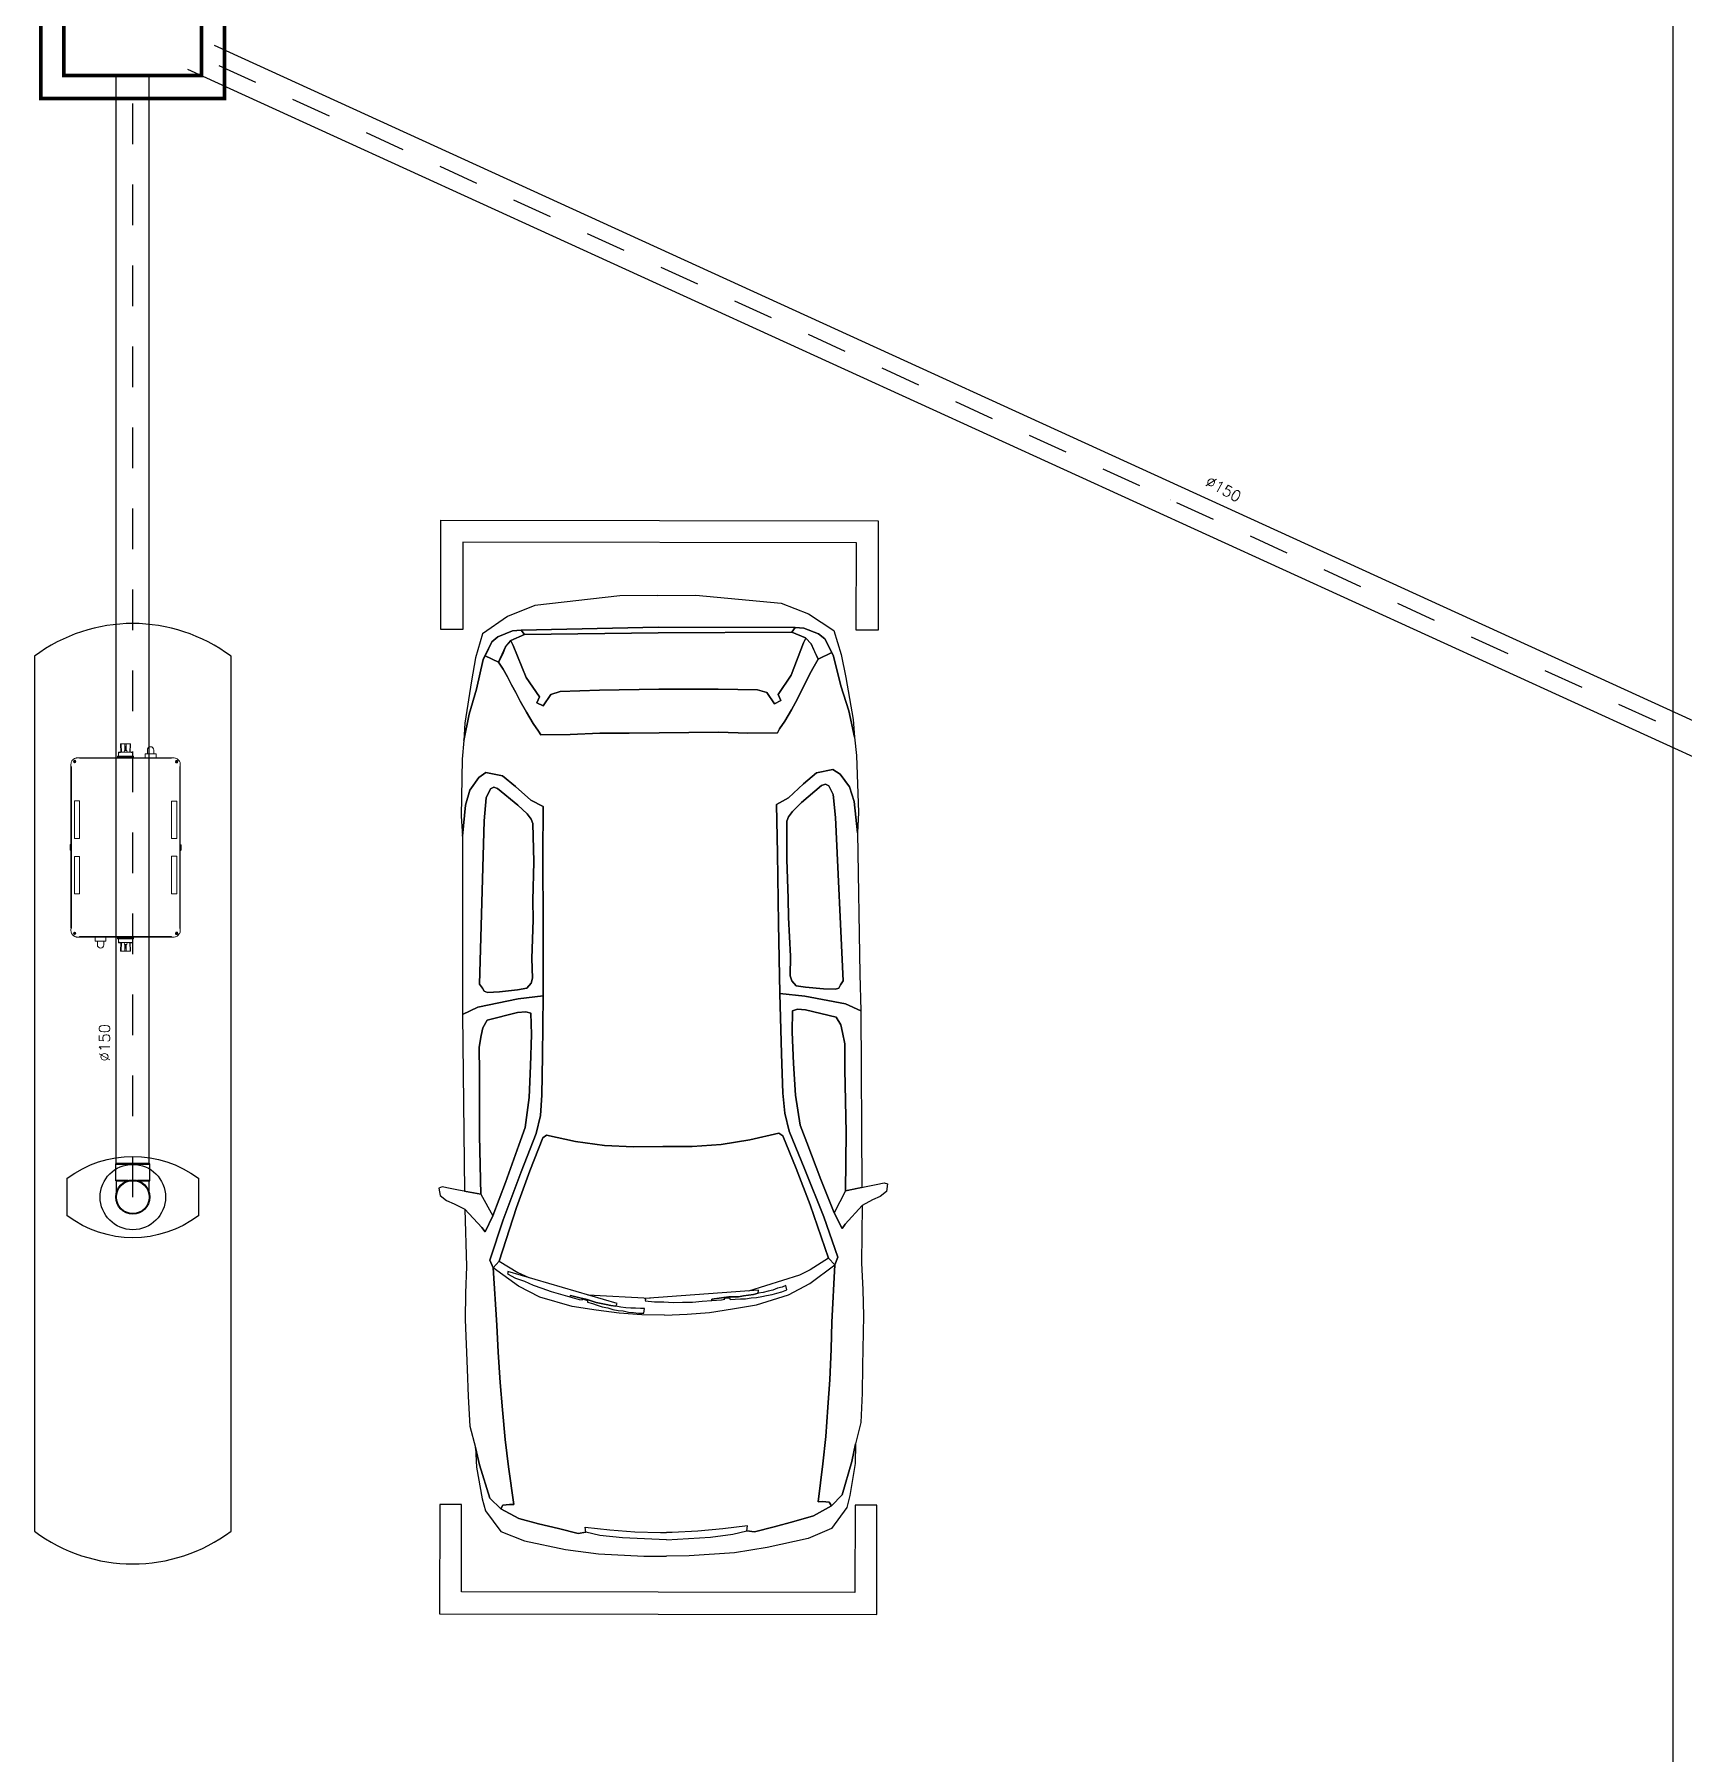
# Model space of a CAD drawing. Header units: millimetres. Extents: x 1111 to 1959, y -391 to -319.
# Drawn here: x 1540.88 to 1551.06, y -375.96 to -365.34 of the extents above; entities that cross this region are included whole.
import ezdxf
from ezdxf.enums import TextEntityAlignment as Align

# ---------------------------------------------------------------- set-up
doc = ezdxf.new("R2010")
doc.units = ezdxf.units.MM
doc.linetypes.add('LS', pattern=[0.5, 0.25, -0.25])
for name, color, linetype in [('08', 8, 'Continuous'), ('AF', 5, 'Continuous'), ('ARQ-PENA-FINA-CINZA', 8, 'Continuous'), ('CONEXAO_ESGOTO', 6, 'Continuous'), ('LINHA_SIMETRIA', 8, 'LS'), ('Texto-Tubos', 7, 'Continuous'), ('TigreCad', 2, 'Continuous'), ('Tinterno', 9, 'Continuous')]:
    doc.layers.add(name, color=color, linetype=linetype)
doc.layers.add('TQ-Tubos detalhe', color=1, linetype='Continuous', lineweight=30)
doc.styles.add('TCTUBOS-TXT', font='txt.shx')

# ---------------------------------------------------------------- blocks, each defined once
blk = doc.blocks.new('BOMBA SUPERIOR')
at = {"layer": 'ARQ-PENA-FINA-CINZA', "lineweight": 5}
for p, q in [((807.3484, 416.1054), (807.3473, 416.1028)), ((807.3494, 416.1076), (807.3484, 416.1054)), ((807.35, 416.1087), (807.3494, 416.1076)), ((807.3505, 416.1097), (807.35, 416.1087)), ((807.3526, 416.1119), (807.3505, 416.1097)), ((807.3543, 416.114), (807.3526, 416.1119)), ((807.3548, 416.1151), (807.3543, 416.114)), ((807.3559, 416.1162), (807.3548, 416.1151)), ((807.358, 416.1178), (807.3559, 416.1162)), ((807.3601, 416.1194), (807.358, 416.1178)), ((807.3607, 416.1092), (807.3596, 416.1065)), ((807.3596, 416.1065), (807.3607, 416.1044)), ((807.3607, 416.1199), (807.3601, 416.1194)), ((807.3623, 416.1204), (807.3607, 416.1199)), ((807.3634, 416.1103), (807.3607, 416.1092)), ((807.3612, 416.106), (807.3612, 416.1071)), ((807.3612, 416.1071), (807.3628, 416.1071)), ((807.3612, 416.106), (807.3612, 416.1071)), ((807.3628, 416.106), (807.3612, 416.106)), ((807.3644, 416.1215), (807.3623, 416.1204)), ((807.3639, 416.1087), (807.3628, 416.1087)), ((807.3628, 416.1087), (807.3634, 416.1087)), ((807.3628, 416.1071), (807.3628, 416.1087)), ((807.3628, 416.1087), (807.3639, 416.1087)), ((807.3628, 416.1049), (807.3628, 416.106)), ((807.3634, 416.1049), (807.3628, 416.1049)), ((807.3628, 416.1049), (807.3639, 416.1049)), ((807.3639, 416.1049), (807.3628, 416.1049)), ((807.3655, 416.1092), (807.3634, 416.1103)), ((807.3644, 416.1087), (807.3639, 416.1087)), ((807.3639, 416.1087), (807.3639, 416.1071)), ((807.3639, 416.1071), (807.365, 416.1071)), ((807.365, 416.106), (807.3639, 416.106)), ((807.3639, 416.106), (807.3639, 416.1049)), ((807.3639, 416.1049), (807.3644, 416.1049)), ((807.3671, 416.1226), (807.3644, 416.1215)), ((807.365, 416.1071), (807.365, 416.106)), ((807.365, 416.1071), (807.365, 416.106)), ((807.3666, 416.1065), (807.3655, 416.1092)), ((807.3655, 416.1044), (807.3666, 416.1065)), ((807.3682, 416.1231), (807.3671, 416.1226)), ((807.3719, 416.1231), (807.3682, 416.1231)), ((807.3746, 416.1237), (807.3719, 416.1231)), ((807.3762, 416.1237), (807.3746, 416.1237)), ((807.3858, 416.1237), (807.3762, 416.1237)), ((807.3858, 416.1215), (808.1257, 416.1215)), ((807.3874, 416.1237), (808.1246, 416.1237)), ((807.7145, 416.1071), (807.5432, 416.1071)), ((807.5432, 416.1071), (807.5432, 416.084)), ((807.7145, 416.084), (807.7145, 416.1071)), ((807.7418, 416.1247), (807.745, 416.1279)), ((807.7418, 416.1237), (807.745, 416.1269)), ((807.7429, 416.1247), (807.7418, 416.1247)), ((807.7418, 416.1247), (807.7418, 416.1237)), ((807.745, 416.1279), (807.767, 416.1279)), ((807.745, 416.1269), (807.767, 416.1269)), ((807.767, 416.1279), (807.7702, 416.1247)), ((807.767, 416.1269), (807.7702, 416.1237)), ((807.7702, 416.1247), (807.7691, 416.1247)), ((807.7702, 416.1237), (807.7702, 416.1247)), ((807.9683, 416.1071), (807.797, 416.1071)), ((807.797, 416.1071), (807.797, 416.084)), ((807.9683, 416.084), (807.9683, 416.1071)), ((808.1358, 416.1237), (808.1257, 416.1237)), ((808.1369, 416.1237), (808.1358, 416.1237)), ((808.1396, 416.1231), (808.1369, 416.1237)), ((808.1433, 416.1231), (808.1396, 416.1231)), ((808.1444, 416.1226), (808.1433, 416.1231)), ((808.1471, 416.1215), (808.1444, 416.1226)), ((808.146, 416.1092), (808.1449, 416.1065)), ((808.1449, 416.1065), (808.146, 416.1044)), ((808.1487, 416.1103), (808.146, 416.1092)), ((808.1476, 416.1071), (808.1465, 416.1071)), ((808.1465, 416.1071), (808.1465, 416.106)), ((808.1465, 416.106), (808.1465, 416.1071)), ((808.1465, 416.106), (808.1476, 416.106)), ((808.1498, 416.1204), (808.1471, 416.1215)), ((808.1482, 416.1087), (808.1476, 416.1087)), ((808.1476, 416.1087), (808.1476, 416.1071)), ((808.1476, 416.1087), (808.1492, 416.1087)), ((808.1476, 416.106), (808.1476, 416.1049)), ((808.1476, 416.1049), (808.1482, 416.1049)), ((808.1492, 416.1049), (808.1476, 416.1049)), ((808.1492, 416.1087), (808.1482, 416.1087)), ((808.1482, 416.1049), (808.1492, 416.1049)), ((808.1508, 416.1092), (808.1487, 416.1103)), ((808.1498, 416.1087), (808.1492, 416.1087)), ((808.1492, 416.1087), (808.1492, 416.1071)), ((808.1492, 416.1071), (808.1503, 416.1071)), ((808.1503, 416.106), (808.1492, 416.106)), ((808.1492, 416.106), (808.1492, 416.1049)), ((808.1492, 416.1049), (808.1498, 416.1049)), ((808.1508, 416.1199), (808.1498, 416.1204)), ((808.1503, 416.106), (808.1503, 416.1071)), ((808.1503, 416.1071), (808.1503, 416.106)), ((808.1519, 416.1194), (808.1508, 416.1199)), ((808.1519, 416.1065), (808.1508, 416.1092)), ((808.1508, 416.1044), (808.1519, 416.1065)), ((808.154, 416.1178), (808.1519, 416.1194)), ((808.1562, 416.1162), (808.154, 416.1178)), ((808.1567, 416.1151), (808.1562, 416.1162)), ((808.1578, 416.114), (808.1567, 416.1151)), ((808.1594, 416.1119), (808.1578, 416.114)), ((808.161, 416.1097), (808.1594, 416.1119)), ((808.1615, 416.1087), (808.161, 416.1097)), ((808.1621, 416.1076), (808.1615, 416.1087)), ((808.1631, 416.1054), (808.1621, 416.1076)), ((808.1642, 416.1028), (808.1631, 416.1054)), ((807.3468, 416.1006), (807.3462, 416.098)), ((807.3462, 416.098), (807.3462, 416.0937)), ((807.3462, 416.0937), (807.3462, 415.6536)), ((807.3462, 416.083), (807.3462, 416.084)), ((807.3462, 416.084), (807.3484, 416.084)), ((807.3468, 416.083), (807.3462, 416.083)), ((807.3473, 416.1028), (807.3468, 416.1017)), ((807.3468, 416.1017), (807.3468, 416.1006)), ((807.3484, 416.084), (807.3484, 415.6638)), ((807.3607, 416.1044), (807.3634, 416.1033)), ((807.3634, 416.1033), (807.3655, 416.1044)), ((807.5432, 416.084), (807.7145, 416.084)), ((807.797, 416.084), (807.9683, 416.084)), ((808.146, 416.1044), (808.1487, 416.1033)), ((808.1487, 416.1033), (808.1508, 416.1044)), ((808.1637, 415.6638), (808.1637, 416.084)), ((808.1637, 416.084), (808.1658, 416.084)), ((808.1647, 416.1017), (808.1642, 416.1028)), ((808.1647, 416.1006), (808.1647, 416.1017)), ((808.1653, 416.098), (808.1647, 416.1006)), ((808.1653, 416.0953), (808.1653, 416.098)), ((808.1658, 416.0937), (808.1653, 416.0953)), ((808.1653, 416.084), (808.1653, 416.083)), ((808.1653, 416.083), (808.1658, 416.083)), ((808.1658, 415.6536), (808.1658, 416.0937)), ((807.2954, 415.9882), (807.2964, 415.9936)), ((807.2964, 415.9823), (807.2954, 415.9882)), ((807.2964, 415.9936), (807.2996, 415.9984)), ((807.2996, 415.9775), (807.2964, 415.9823)), ((807.2996, 415.9984), (807.3045, 416.0016)), ((807.3045, 415.9743), (807.2996, 415.9775)), ((807.3045, 416.0016), (807.3104, 416.0027)), ((807.3104, 415.9732), (807.3045, 415.9743)), ((807.3104, 416.0027), (807.3275, 416.0027)), ((807.3275, 415.9732), (807.3104, 415.9732)), ((807.3275, 416.0134), (807.3275, 415.9641)), ((807.3457, 416.0134), (807.3275, 416.0134)), ((807.3275, 415.9641), (807.3457, 415.9641)), ((807.3457, 415.9641), (807.3457, 416.0134)), ((807.2825, 415.8967), (807.282, 415.8961)), ((807.282, 415.8961), (807.282, 415.8517)), ((807.2825, 415.8951), (807.282, 415.8956)), ((807.282, 415.8763), (807.2825, 415.8769)), ((807.282, 415.8715), (807.2825, 415.8704)), ((807.2831, 415.8972), (807.2825, 415.8967)), ((807.2831, 415.8945), (807.2825, 415.8951)), ((807.2825, 415.8769), (807.2831, 415.8774)), ((807.2825, 415.8704), (807.2831, 415.8704)), ((807.32, 415.8951), (807.2831, 415.8972)), ((807.32, 415.8929), (807.2831, 415.8945)), ((807.2831, 415.8774), (807.3104, 415.8774)), ((807.2831, 415.8704), (807.3104, 415.8704)), ((807.2948, 415.8742), (807.2954, 415.8747)), ((807.2948, 415.8731), (807.2948, 415.8742)), ((807.2954, 415.8731), (807.2948, 415.8731)), ((807.2954, 415.8747), (807.3114, 415.8747)), ((807.2954, 415.8726), (807.2954, 415.8731)), ((807.3114, 415.8726), (807.2954, 415.8726)), ((807.312, 415.8785), (807.3125, 415.8779)), ((807.3125, 415.8699), (807.312, 415.8694)), ((807.3205, 415.8801), (807.3125, 415.879)), ((807.3125, 415.879), (807.3125, 415.8688)), ((807.3125, 415.8688), (807.3125, 415.879)), ((807.3125, 415.8779), (807.3125, 415.8769)), ((807.3125, 415.8747), (807.3125, 415.8742)), ((807.3125, 415.8731), (807.3125, 415.8726)), ((807.3125, 415.8704), (807.3125, 415.8699)), ((807.3125, 415.8688), (807.313, 415.8688)), ((807.3205, 415.8672), (807.3125, 415.8688)), ((807.3205, 415.9068), (807.32, 415.9063)), ((807.32, 415.9063), (807.3205, 415.9063)), ((807.32, 415.9063), (807.32, 415.8897)), ((807.32, 415.9036), (807.32, 415.9031)), ((807.3205, 415.9031), (807.32, 415.9031)), ((807.32, 415.9031), (807.3205, 415.9031)), ((807.3205, 415.8951), (807.32, 415.8951)), ((807.32, 415.8951), (807.3205, 415.8951)), ((807.32, 415.8897), (807.3205, 415.8897)), ((807.3211, 415.9068), (807.3205, 415.9068)), ((807.3205, 415.9031), (807.3211, 415.9031)), ((807.3205, 415.8967), (807.3211, 415.8993)), ((807.3205, 415.8919), (807.3205, 415.8967)), ((807.3205, 415.8956), (807.3205, 415.8951)), ((807.3205, 415.856), (807.3205, 415.8919)), ((807.3232, 415.9068), (807.3211, 415.9068)), ((807.3211, 415.8993), (807.3216, 415.9015)), ((807.3216, 415.9068), (807.3419, 415.9068)), ((807.3216, 415.9015), (807.3221, 415.9031)), ((807.3221, 415.9031), (807.3227, 415.9047)), ((807.3227, 415.9047), (807.3232, 415.9052)), ((807.3232, 415.9052), (807.3237, 415.9058)), ((807.3237, 415.9058), (807.3419, 415.9063)), ((807.3457, 415.9101), (807.3382, 415.9101)), ((807.3382, 415.9101), (807.3382, 415.8372)), ((807.3419, 415.9068), (807.3419, 415.9074)), ((807.3419, 415.9074), (807.3425, 415.9074)), ((807.3419, 415.9063), (807.3425, 415.9063)), ((807.343, 415.909), (807.3425, 415.9084)), ((807.3425, 415.9084), (807.3425, 415.8394)), ((807.3425, 415.9063), (807.3425, 415.9068)), ((807.3441, 415.909), (807.343, 415.909)), ((807.3441, 415.8389), (807.3441, 415.909)), ((807.3441, 415.909), (807.3457, 415.909)), ((807.3457, 415.8223), (807.3457, 415.925)), ((807.3457, 415.8372), (807.3457, 415.9101)), ((807.3457, 415.8389), (807.3457, 415.909)), ((807.3457, 415.909), (807.3457, 415.8389)), ((808.1658, 415.8223), (808.1658, 415.925)), ((808.1658, 415.8372), (808.1658, 415.9101)), ((808.1658, 415.9101), (808.1733, 415.9101)), ((808.1658, 415.8389), (808.1658, 415.909)), ((808.1658, 415.909), (808.1658, 415.8389)), ((808.1674, 415.909), (808.1658, 415.909)), ((808.1674, 415.909), (808.1685, 415.909)), ((808.1674, 415.8389), (808.1674, 415.909)), ((808.1685, 415.909), (808.169, 415.9084)), ((808.169, 415.9084), (808.169, 415.8394)), ((808.1696, 415.9074), (808.169, 415.9074)), ((808.169, 415.9063), (808.169, 415.9068)), ((808.1696, 415.9063), (808.169, 415.9063)), ((808.1696, 415.9068), (808.1696, 415.9074)), ((808.1899, 415.9068), (808.1696, 415.9068)), ((808.1878, 415.9058), (808.1696, 415.9063)), ((808.1733, 415.9101), (808.1733, 415.8372)), ((808.1883, 415.9052), (808.1878, 415.9058)), ((808.1883, 415.9068), (808.1904, 415.9068)), ((808.1888, 415.9047), (808.1883, 415.9052)), ((808.1899, 415.9031), (808.1888, 415.9047)), ((808.1899, 415.9015), (808.1899, 415.9031)), ((808.1904, 415.8993), (808.1899, 415.9015)), ((808.1904, 415.9068), (808.191, 415.9068)), ((808.191, 415.8967), (808.1904, 415.8993)), ((808.191, 415.9068), (808.1915, 415.9063)), ((808.191, 415.9031), (808.1915, 415.9031)), ((808.1915, 415.9031), (808.191, 415.9031)), ((808.191, 415.8919), (808.191, 415.8967)), ((808.191, 415.8956), (808.191, 415.8951)), ((808.191, 415.8951), (808.1915, 415.8951)), ((808.191, 415.856), (808.191, 415.8919)), ((808.1915, 415.8897), (808.191, 415.8897)), ((808.191, 415.8801), (808.199, 415.879)), ((808.191, 415.8672), (808.199, 415.8688)), ((808.1915, 415.9063), (808.192, 415.9063)), ((808.1915, 415.9063), (808.1915, 415.8897)), ((808.1915, 415.9036), (808.1915, 415.9031)), ((808.1915, 415.9031), (808.192, 415.9031)), ((808.1915, 415.8951), (808.2285, 415.8972)), ((808.1915, 415.8951), (808.192, 415.8951)), ((808.1915, 415.8929), (808.2285, 415.8945)), ((808.199, 415.879), (808.199, 415.8688)), ((808.199, 415.8688), (808.199, 415.879)), ((808.1995, 415.8779), (808.199, 415.8774)), ((808.199, 415.8774), (808.199, 415.8769)), ((808.199, 415.8747), (808.1995, 415.8742)), ((808.1995, 415.8731), (808.199, 415.8731)), ((808.199, 415.8731), (808.199, 415.8726)), ((808.199, 415.8704), (808.199, 415.8699)), ((808.199, 415.8699), (808.1995, 415.8699)), ((808.199, 415.8688), (808.1995, 415.8688)), ((808.1995, 415.8785), (808.1995, 415.8779)), ((808.1995, 415.8699), (808.1995, 415.8694)), ((808.2161, 415.8747), (808.2001, 415.8747)), ((808.2001, 415.8726), (808.2161, 415.8726)), ((808.2285, 415.8774), (808.2011, 415.8774)), ((808.2285, 415.8704), (808.2011, 415.8704)), ((808.2167, 415.8742), (808.2161, 415.8747)), ((808.2161, 415.8726), (808.2161, 415.8731)), ((808.2161, 415.8731), (808.2167, 415.8731)), ((808.2167, 415.8731), (808.2167, 415.8742)), ((808.2285, 415.8972), (808.229, 415.8967)), ((808.2285, 415.8945), (808.229, 415.8951)), ((808.229, 415.8769), (808.2285, 415.8774)), ((808.229, 415.8704), (808.2285, 415.8704)), ((808.229, 415.8967), (808.2295, 415.8961)), ((808.229, 415.8951), (808.2295, 415.8956)), ((808.2295, 415.8763), (808.229, 415.8769)), ((808.2295, 415.8715), (808.229, 415.8704)), ((808.2295, 415.8961), (808.2295, 415.8517)), ((807.282, 415.8517), (807.2825, 415.8528)), ((807.282, 415.8517), (807.2825, 415.8506)), ((807.2825, 415.8528), (807.2831, 415.8528)), ((807.2825, 415.8506), (807.2831, 415.8506)), ((807.2831, 415.8528), (807.32, 415.8549)), ((807.2831, 415.8506), (807.32, 415.8522)), ((807.3205, 415.8587), (807.32, 415.8587)), ((807.32, 415.8587), (807.32, 415.8415)), ((807.32, 415.8522), (807.32, 415.8528)), ((807.32, 415.8528), (807.3205, 415.8528)), ((807.3205, 415.8522), (807.32, 415.8522)), ((807.3205, 415.8447), (807.32, 415.8442)), ((807.32, 415.8442), (807.3205, 415.8442)), ((807.32, 415.8415), (807.32, 415.841)), ((807.32, 415.841), (807.3205, 415.841)), ((807.3205, 415.8512), (807.3205, 415.856)), ((807.3211, 415.8485), (807.3205, 415.8512)), ((807.3205, 415.841), (807.3211, 415.8405)), ((807.3216, 415.8463), (807.3211, 415.8485)), ((807.3211, 415.8405), (807.3216, 415.8405)), ((807.3221, 415.8442), (807.3216, 415.8463)), ((807.3419, 415.8405), (807.3216, 415.8405)), ((807.3216, 415.8405), (807.3232, 415.8405)), ((807.3227, 415.8431), (807.3221, 415.8442)), ((807.3232, 415.8421), (807.3227, 415.8431)), ((807.3237, 415.8421), (807.3232, 415.8421)), ((807.3419, 415.841), (807.3237, 415.8421)), ((807.3382, 415.8372), (807.3457, 415.8372)), ((807.3425, 415.841), (807.3419, 415.841)), ((807.3425, 415.8405), (807.3419, 415.8405)), ((807.3425, 415.8394), (807.3425, 415.8389)), ((807.3425, 415.8389), (807.343, 415.8389)), ((807.343, 415.8389), (807.3441, 415.8389)), ((807.3441, 415.8389), (807.3457, 415.8389)), ((807.3457, 415.8389), (807.3462, 415.8389)), ((808.1674, 415.8389), (808.1658, 415.8389)), ((808.1658, 415.8389), (808.1664, 415.8389)), ((808.1733, 415.8372), (808.1658, 415.8372)), ((808.1685, 415.8389), (808.1674, 415.8389)), ((808.169, 415.8389), (808.1685, 415.8389)), ((808.169, 415.841), (808.1696, 415.841)), ((808.169, 415.8405), (808.1696, 415.8405)), ((808.169, 415.8394), (808.169, 415.8389)), ((808.1696, 415.841), (808.1878, 415.8421)), ((808.1696, 415.8405), (808.1899, 415.8405)), ((808.1878, 415.8421), (808.1883, 415.8421)), ((808.1883, 415.8421), (808.1888, 415.8431)), ((808.1899, 415.8405), (808.1883, 415.8405)), ((808.1888, 415.8431), (808.1894, 415.8442)), ((808.1894, 415.8442), (808.1899, 415.8463)), ((808.1899, 415.8463), (808.1904, 415.8485)), ((808.1904, 415.8405), (808.1899, 415.8405)), ((808.1904, 415.8485), (808.191, 415.8512)), ((808.191, 415.841), (808.1904, 415.8405)), ((808.191, 415.8587), (808.1915, 415.8587)), ((808.191, 415.8512), (808.191, 415.856)), ((808.191, 415.8522), (808.1915, 415.8522)), ((808.191, 415.8447), (808.1915, 415.8442)), ((808.1915, 415.841), (808.191, 415.841)), ((808.1915, 415.8587), (808.1915, 415.8415)), ((808.2285, 415.8528), (808.1915, 415.8549)), ((808.1915, 415.8522), (808.1915, 415.8528)), ((808.1915, 415.8528), (808.192, 415.8528)), ((808.1915, 415.8522), (808.2285, 415.8506)), ((808.1915, 415.8442), (808.192, 415.8442)), ((808.1915, 415.8415), (808.1915, 415.841)), ((808.229, 415.8528), (808.2285, 415.8528)), ((808.2285, 415.8506), (808.229, 415.8506)), ((808.2295, 415.8517), (808.229, 415.8528)), ((808.229, 415.8506), (808.2295, 415.8517)), ((808.184, 415.7837), (808.1658, 415.7837)), ((808.1658, 415.7837), (808.1658, 415.7345)), ((808.1658, 415.7345), (808.184, 415.7345)), ((808.184, 415.7345), (808.184, 415.7837)), ((808.184, 415.7741), (808.2011, 415.7741)), ((808.2011, 415.7446), (808.184, 415.7446)), ((808.2011, 415.7741), (808.207, 415.773)), ((808.207, 415.7457), (808.2011, 415.7446)), ((808.207, 415.773), (808.2119, 415.7698)), ((808.2119, 415.7489), (808.207, 415.7457)), ((808.2119, 415.7698), (808.2151, 415.765)), ((808.2151, 415.7537), (808.2119, 415.7489)), ((808.2151, 415.765), (808.2161, 415.7596)), ((808.2161, 415.7596), (808.2151, 415.7537)), ((807.3462, 415.6638), (807.3462, 415.6649)), ((807.3462, 415.6649), (807.3468, 415.6649)), ((807.3484, 415.6638), (807.3462, 415.6638)), ((807.3462, 415.6536), (807.3462, 415.651)), ((807.3462, 415.651), (807.3468, 415.6472)), ((807.3468, 415.6472), (807.3473, 415.6456)), ((807.3473, 415.6456), (807.3484, 415.6424)), ((807.3484, 415.6424), (807.35, 415.6392)), ((807.35, 415.6392), (807.3505, 415.6376)), ((807.3505, 415.6376), (807.3532, 415.6344)), ((807.3532, 415.6344), (807.3548, 415.6322)), ((807.358, 415.6429), (807.3575, 415.6408)), ((807.3575, 415.6408), (807.358, 415.6386)), ((807.3596, 415.6445), (807.358, 415.6408)), ((807.3596, 415.6445), (807.358, 415.6429)), ((807.358, 415.6408), (807.3596, 415.637)), ((807.358, 415.6386), (807.3596, 415.637)), ((807.3634, 415.6461), (807.3596, 415.6445)), ((807.3607, 415.6456), (807.3596, 415.6445)), ((807.3607, 415.6435), (807.3596, 415.6408)), ((807.3596, 415.6408), (807.3607, 415.6381)), ((807.3596, 415.637), (807.3607, 415.636)), ((807.3596, 415.637), (807.3634, 415.6354)), ((807.3634, 415.6461), (807.3607, 415.6456)), ((807.3634, 415.6445), (807.3607, 415.6435)), ((807.3607, 415.6381), (807.3634, 415.637)), ((807.3607, 415.636), (807.3634, 415.6354)), ((807.3612, 415.6402), (807.3612, 415.6413)), ((807.3612, 415.6413), (807.3628, 415.6413)), ((807.3612, 415.6402), (807.3612, 415.6413)), ((807.3628, 415.6402), (807.3612, 415.6402)), ((807.3628, 415.6413), (807.3628, 415.6429)), ((807.3628, 415.6429), (807.3639, 415.6429)), ((807.3639, 415.6424), (807.3628, 415.6424)), ((807.3628, 415.6424), (807.3634, 415.6424)), ((807.3628, 415.6386), (807.3628, 415.6402)), ((807.3634, 415.6386), (807.3628, 415.6386)), ((807.3628, 415.6386), (807.3639, 415.6386)), ((807.3639, 415.6386), (807.3628, 415.6386)), ((807.3666, 415.6445), (807.3634, 415.6461)), ((807.3671, 415.6445), (807.3634, 415.6461)), ((807.3655, 415.6435), (807.3634, 415.6445)), ((807.3634, 415.637), (807.3655, 415.6381)), ((807.3634, 415.6354), (807.3666, 415.637)), ((807.3634, 415.6354), (807.3671, 415.637)), ((807.3639, 415.6429), (807.3639, 415.6413)), ((807.3644, 415.6424), (807.3639, 415.6424)), ((807.3639, 415.6413), (807.365, 415.6413)), ((807.365, 415.6402), (807.3639, 415.6402)), ((807.3639, 415.6402), (807.3639, 415.6386)), ((807.3639, 415.6386), (807.3644, 415.6386)), ((807.365, 415.6413), (807.365, 415.6402)), ((807.365, 415.6413), (807.365, 415.6402)), ((807.3666, 415.6408), (807.3655, 415.6435)), ((807.3655, 415.6381), (807.3666, 415.6408)), ((807.3682, 415.6408), (807.3666, 415.6445)), ((807.3666, 415.637), (807.3682, 415.6408)), ((807.3682, 415.6429), (807.3671, 415.6445)), ((807.3671, 415.637), (807.3682, 415.6386)), ((807.3687, 415.6408), (807.3682, 415.6429)), ((807.3682, 415.6386), (807.3687, 415.6408)), ((807.7156, 415.6633), (807.5438, 415.6633)), ((807.5438, 415.6633), (807.5438, 415.6397)), ((807.5438, 415.6397), (807.7156, 415.6397)), ((807.7156, 415.6397), (807.7156, 415.6633)), ((807.9677, 415.6633), (807.7959, 415.6633)), ((807.7959, 415.6633), (807.7959, 415.6397)), ((807.7959, 415.6397), (807.9677, 415.6397)), ((807.9677, 415.6397), (807.9677, 415.6633)), ((808.1433, 415.6429), (808.1428, 415.6408)), ((808.1428, 415.6408), (808.1433, 415.6386)), ((808.1449, 415.6445), (808.1433, 415.6408)), ((808.1449, 415.6445), (808.1433, 415.6429)), ((808.1433, 415.6408), (808.1449, 415.637)), ((808.1433, 415.6386), (808.1449, 415.637)), ((808.1471, 415.6456), (808.1439, 415.6456)), ((808.1439, 415.6456), (808.1439, 415.6413)), ((808.1439, 415.6413), (808.1471, 415.6413)), ((808.1487, 415.6461), (808.1449, 415.6445)), ((808.146, 415.6456), (808.1449, 415.6445)), ((808.146, 415.6435), (808.1449, 415.6408)), ((808.1449, 415.6408), (808.146, 415.6381)), ((808.1449, 415.637), (808.146, 415.636)), ((808.1449, 415.637), (808.1487, 415.6354)), ((808.1487, 415.6461), (808.146, 415.6456)), ((808.1487, 415.6445), (808.146, 415.6435)), ((808.146, 415.6381), (808.1487, 415.637)), ((808.146, 415.636), (808.1487, 415.6354)), ((808.1465, 415.6413), (808.1465, 415.6402)), ((808.1465, 415.6402), (808.1465, 415.6413)), ((808.1465, 415.6413), (808.1476, 415.6413)), ((808.1465, 415.6402), (808.1476, 415.6402)), ((808.1471, 415.6413), (808.1471, 415.6456)), ((808.1476, 415.6413), (808.1476, 415.6429)), ((808.1476, 415.6429), (808.1492, 415.6429)), ((808.1482, 415.6424), (808.1476, 415.6424)), ((808.1476, 415.6402), (808.1476, 415.6386)), ((808.1476, 415.6386), (808.1482, 415.6386)), ((808.1492, 415.6386), (808.1476, 415.6386)), ((808.1492, 415.6424), (808.1482, 415.6424)), ((808.1482, 415.6386), (808.1492, 415.6386)), ((808.1519, 415.6445), (808.1487, 415.6461)), ((808.1524, 415.6445), (808.1487, 415.6461)), ((808.1508, 415.6435), (808.1487, 415.6445)), ((808.1487, 415.637), (808.1508, 415.6381)), ((808.1487, 415.6354), (808.1519, 415.637)), ((808.1487, 415.6354), (808.1524, 415.637)), ((808.1492, 415.6429), (808.1492, 415.6413)), ((808.1498, 415.6424), (808.1492, 415.6424)), ((808.1492, 415.6413), (808.1503, 415.6413)), ((808.1503, 415.6402), (808.1492, 415.6402)), ((808.1492, 415.6402), (808.1492, 415.6386)), ((808.1492, 415.6386), (808.1498, 415.6386)), ((808.1503, 415.6402), (808.1503, 415.6413)), ((808.1503, 415.6413), (808.1503, 415.6402)), ((808.1519, 415.6408), (808.1508, 415.6435)), ((808.1508, 415.6381), (808.1519, 415.6408)), ((808.1535, 415.6408), (808.1519, 415.6445)), ((808.1519, 415.637), (808.1535, 415.6408)), ((808.1535, 415.6429), (808.1524, 415.6445)), ((808.1524, 415.637), (808.1535, 415.6386)), ((808.154, 415.6408), (808.1535, 415.6429)), ((808.1535, 415.6386), (808.154, 415.6408)), ((808.1567, 415.6322), (808.1583, 415.6344)), ((808.1583, 415.6344), (808.161, 415.6376)), ((808.161, 415.6376), (808.1615, 415.6392)), ((808.1615, 415.6392), (808.1631, 415.6424)), ((808.1631, 415.6424), (808.1647, 415.6456)), ((808.1658, 415.6638), (808.1637, 415.6638)), ((808.1647, 415.6472), (808.1653, 415.651)), ((808.1647, 415.6456), (808.1647, 415.6472)), ((808.1658, 415.6649), (808.1653, 415.6649)), ((808.1653, 415.6649), (808.1653, 415.6638)), ((808.1653, 415.651), (808.1658, 415.6536)), ((807.3548, 415.6322), (807.3569, 415.6311)), ((807.3569, 415.6311), (807.3601, 415.6285)), ((807.3601, 415.6285), (807.3612, 415.6274)), ((807.3612, 415.6274), (807.3644, 415.6263)), ((807.3644, 415.6263), (807.3676, 415.6247)), ((807.3676, 415.6247), (807.3692, 415.6247)), ((807.3692, 415.6247), (807.3735, 415.6237)), ((807.3735, 415.6237), (807.3762, 415.6237)), ((807.3762, 415.6237), (807.3858, 415.6237)), ((807.3858, 415.6237), (807.3858, 415.6258)), ((807.3858, 415.6258), (808.1257, 415.6258)), ((807.3858, 415.6237), (807.3874, 415.6237)), ((807.3874, 415.6237), (807.3858, 415.6237)), ((808.1246, 415.6237), (807.3874, 415.6237)), ((807.3874, 415.6237), (807.388, 415.6237)), ((807.7418, 415.6226), (807.7418, 415.6237)), ((807.7418, 415.6237), (807.745, 415.6204)), ((807.745, 415.6194), (807.7418, 415.6226)), ((807.7418, 415.6226), (807.7429, 415.6226)), ((807.745, 415.6204), (807.767, 415.6204)), ((807.767, 415.6194), (807.745, 415.6194)), ((807.767, 415.6204), (807.7697, 415.6237)), ((807.7697, 415.6226), (807.767, 415.6194)), ((807.7697, 415.6226), (807.7686, 415.6226)), ((807.7697, 415.6237), (807.7697, 415.6226)), ((808.1251, 415.6237), (808.1246, 415.6237)), ((808.1246, 415.6237), (808.1358, 415.6237)), ((808.1257, 415.6237), (808.1246, 415.6237)), ((808.1257, 415.6258), (808.1257, 415.6237)), ((808.1358, 415.6237), (808.138, 415.6237)), ((808.138, 415.6237), (808.1423, 415.6247)), ((808.1423, 415.6247), (808.1439, 415.6247)), ((808.1439, 415.6247), (808.1471, 415.6263)), ((808.1471, 415.6263), (808.1503, 415.6274)), ((808.1503, 415.6274), (808.1519, 415.6285)), ((808.1519, 415.6285), (808.1551, 415.6311)), ((808.1551, 415.6311), (808.1567, 415.6322))]:
    blk.add_line(p, q, dxfattribs=at)
for centre, radius in [((807.3632, 416.1065), 0.00546), ((807.363, 416.1068), 0.00513), ((808.1486, 416.1065), 0.00546), ((808.1484, 416.1068), 0.00513)]:
    blk.add_circle(centre, radius, dxfattribs=at)
blk = doc.blocks.new('CARRO TIPO PALIO')
at = {"color": 8, "linetype": 'Continuous'}
for p, q in [((15.712, -14660.098), (16.674, -14660.691)), ((14.561, -14676.733), (15.595, -14676.278))]:
    blk.add_line(p, q, dxfattribs=at)
for points in [[(-12.098, -14666.53), (-11.978, -14664.797), (-11.31, -14660.934), (-10.725, -14659.721), (-9.872, -14658.627), (-8.752, -14658.379), (-7.691, -14658.252), (-5.748, -14658.061), (-4.947, -14658.066), (-6.161, -14658.233), (-7.332, -14658.503), (-8.702, -14658.734), (-9.527, -14659.077), (-9.771, -14659.336), (-10.092, -14659.991), (-10.144, -14660.388), (-10.658, -14666.63)], [(-5.838, -14666.963), (-5.744, -14665.604), (-5.651, -14664.257), (-5.508, -14662.914), (-5.414, -14661.567), (-5.582, -14661.456), (-5.914, -14661.182), (-6.417, -14660.846), (-6.897, -14660.538), (-7.282, -14660.31), (-7.617, -14660.087), (-7.98, -14659.886), (-8.315, -14659.663), (-8.625, -14659.441), (-8.877, -14658.807), (-8.702, -14658.734), (-7.332, -14658.503), (-6.161, -14658.233), (-4.947, -14658.066), (-4.093, -14658.05), (-1.494, -14658.155), (-0.575, -14658.269), (-2.007, -14658.32), (-2.694, -14658.473), (-3.297, -14658.857), (-3.544, -14659.166), (-3.446, -14659.924), (-2.989, -14660.557), (-2.414, -14661.299), (-2.152, -14661.868), (0.094, -14661.999), (3.288, -14662.195), (6.482, -14662.391), (9.229, -14662.531), (11.028, -14662.605), (11.956, -14662.594), (12.793, -14662.452), (14.587, -14661.874), (16.816, -14661.177), (18.704, -14660.681), (19.043, -14660.855), (18.725, -14661.108), (16.224, -14661.762), (14.51, -14662.27), (12.972, -14662.765), (12.835, -14662.931), (13.043, -14664.274), (13.151, -14665.609), (13.134, -14666.936), (13.042, -14668.27)], [(-10.404, -14666.647), (-9.955, -14660.551), (-9.638, -14659.947), (-9.628, -14659.939), (-9.42, -14660.062), (-7.988, -14660.738), (-7.157, -14661.397), (-6.874, -14661.291), (-6.745, -14661.601), (-7.293, -14661.913), (-7.447, -14662.329), (-7.621, -14664.121), (-7.833, -14666.825)], [(-7.833, -14666.825), (-7.621, -14664.121), (-7.447, -14662.329), (-7.293, -14661.913), (-6.745, -14661.601), (-6.874, -14661.291), (-7.157, -14661.397), (-7.988, -14660.738), (-9.42, -14660.062), (-9.628, -14659.939), (-9.346, -14659.716), (-8.987, -14659.591), (-8.625, -14659.441), (-8.315, -14659.663), (-7.98, -14659.886), (-7.617, -14660.087), (-7.282, -14660.31), (-6.897, -14660.538), (-6.417, -14660.846), (-5.914, -14661.182), (-5.582, -14661.456), (-5.414, -14661.567), (-5.508, -14662.914), (-5.651, -14664.257), (-5.744, -14665.604), (-5.838, -14666.963)], [(-10.658, -14666.63), (-10.144, -14660.388), (-9.955, -14660.551), (-10.404, -14666.647)], [(30.973, -14669.512), (31.013, -14667.497), (30.959, -14666.466), (30.854, -14665.807), (30.928, -14665.462), (30.766, -14664.548), (30.604, -14663.635), (30.416, -14662.72), (30.025, -14661.866), (29.56, -14661.332), (28.07, -14660.778), (27.284, -14660.548), (28.18, -14660.635), (29.609, -14660.985), (30.148, -14661.172), (31.047, -14661.936), (31.422, -14663.04), (31.691, -14664.938), (31.812, -14666.45), (31.794, -14668.529), (31.722, -14669.564)], [(13.042, -14668.27), (13.134, -14666.936), (13.151, -14665.609), (13.043, -14664.274), (12.835, -14662.931), (12.972, -14662.765), (14.51, -14662.27), (16.224, -14661.762), (18.725, -14661.108), (19.19, -14661.993), (19.391, -14662.505), (19.931, -14664.881)], [(20.723, -14668.802), (20.77, -14667.766), (20.766, -14666.738), (20.689, -14665.68), (20.59, -14664.57), (20.243, -14663.068), (19.812, -14662.061), (19.043, -14660.855), (21.651, -14661.186), (22.87, -14661.32), (24.262, -14661.492), (25.502, -14661.678), (26.842, -14661.871), (28.078, -14662.107), (29.784, -14662.45), (29.797, -14662.251), (29.843, -14661.953), (30.025, -14661.866), (30.416, -14662.72), (30.604, -14663.635), (30.766, -14664.548), (30.928, -14665.462), (30.854, -14665.807), (30.631, -14665.764), (30.679, -14666.898), (30.699, -14668.052), (30.668, -14669.228), (30.65, -14669.489)], [(-12.098, -14666.53), (-12.218, -14668.263), (-12.088, -14672.182), (-11.676, -14673.463), (-10.982, -14674.664), (-9.907, -14675.064), (-8.874, -14675.336), (-6.976, -14675.794), (-6.181, -14675.899), (-7.361, -14675.566), (-8.484, -14675.138), (-9.808, -14674.72), (-10.579, -14674.266), (-10.784, -14673.976), (-11.012, -14673.284), (-11.009, -14672.883), (-10.658, -14666.63)], [(-10.658, -14666.63), (-11.009, -14672.883), (-10.799, -14672.747), (-10.404, -14666.647)], [(-10.404, -14666.647), (-10.799, -14672.747), (-10.568, -14673.39), (-10.56, -14673.398), (-10.337, -14673.305), (-8.826, -14672.834), (-7.911, -14672.296), (-7.646, -14672.439), (-7.475, -14672.15), (-7.975, -14671.765), (-8.07, -14671.332), (-7.996, -14669.533), (-7.833, -14666.825)], [(-7.833, -14666.825), (-7.996, -14669.533), (-8.07, -14671.332), (-7.975, -14671.765), (-7.475, -14672.15), (-7.646, -14672.439), (-7.911, -14672.296), (-8.826, -14672.834), (-10.337, -14673.305), (-10.56, -14673.398), (-10.311, -14673.658), (-9.972, -14673.832), (-9.635, -14674.031), (-9.297, -14673.854), (-8.934, -14673.678), (-8.548, -14673.53), (-8.185, -14673.354), (-7.772, -14673.182), (-7.254, -14672.942), (-6.71, -14672.679), (-6.344, -14672.454), (-6.162, -14672.367), (-6.069, -14671.02), (-6.025, -14669.67), (-5.932, -14668.323), (-5.838, -14666.963)], [(-5.838, -14666.963), (-5.932, -14668.323), (-6.025, -14669.67), (-6.069, -14671.02), (-6.162, -14672.367), (-6.344, -14672.454), (-6.71, -14672.679), (-7.254, -14672.942), (-7.772, -14673.182), (-8.185, -14673.354), (-8.548, -14673.53), (-8.934, -14673.678), (-9.297, -14673.854), (-9.635, -14674.031), (-9.972, -14674.624), (-9.808, -14674.72), (-8.484, -14675.138), (-7.361, -14675.566), (-6.181, -14675.899), (-5.338, -14676.032), (-2.75, -14676.287), (-1.823, -14676.301), (-3.235, -14676.052), (-3.894, -14675.806), (-4.438, -14675.343), (-4.641, -14675.003), (-4.439, -14674.265), (-3.899, -14673.701), (-3.227, -14673.046), (-2.89, -14672.518), (-0.647, -14672.698), (2.544, -14672.944), (5.734, -14673.19), (8.474, -14673.43), (10.267, -14673.604), (11.184, -14673.743), (11.994, -14673.999), (13.691, -14674.818), (15.802, -14675.817), (17.605, -14676.568), (17.964, -14676.442), (17.684, -14676.147), (15.297, -14675.155), (13.669, -14674.416), (12.214, -14673.714), (12.101, -14673.531), (12.492, -14672.229), (12.783, -14670.921), (12.949, -14669.605), (13.042, -14668.27)], [(13.042, -14668.27), (12.949, -14669.605), (12.783, -14670.921), (12.492, -14672.229), (12.101, -14673.531), (12.214, -14673.714), (13.669, -14674.416), (15.297, -14675.155), (17.684, -14676.147), (18.266, -14675.336), (18.536, -14674.856)], [(20.723, -14668.802), (20.627, -14669.836), (20.481, -14670.853), (20.259, -14671.89), (20.008, -14672.975), (19.458, -14674.416), (18.891, -14675.354), (17.964, -14676.442), (20.593, -14676.474), (21.819, -14676.509), (23.22, -14676.531), (24.474, -14676.517), (25.828, -14676.511), (27.085, -14676.447), (28.822, -14676.342), (28.808, -14676.542), (28.812, -14676.843), (28.98, -14676.954), (29.486, -14676.162), (29.797, -14675.282), (30.084, -14674.4), (30.371, -14673.517), (30.345, -14673.165), (30.118, -14673.177), (30.321, -14672.06), (30.5, -14670.92), (30.631, -14669.751), (30.65, -14669.489)], [(19.534, -14672.219), (19.534, -14672.219), (19.535, -14672.216), (19.905, -14669.394)], [(30.973, -14669.512), (30.735, -14671.513), (30.539, -14672.527), (30.345, -14673.165), (30.371, -14673.517), (30.084, -14674.4), (29.797, -14675.282), (29.486, -14676.162), (28.98, -14676.954), (28.447, -14677.419), (26.894, -14677.762), (26.084, -14677.882), (26.984, -14677.919), (28.447, -14677.77), (29.006, -14677.658), (30.003, -14677.025), (30.526, -14675.984), (31.054, -14674.141), (31.382, -14672.66), (31.65, -14670.599), (31.722, -14669.564)]]:
    blk.add_lwpolyline(points, dxfattribs=at)
for points in [[(-2.694, -14658.473), (-2.007, -14658.32), (-0.575, -14658.269), (5.888, -14658.666), (7.561, -14658.757), (7.188, -14659.433), (6.686, -14661.252), (6.482, -14662.391), (3.288, -14662.195), (0.094, -14661.999), (-2.152, -14661.868), (-2.414, -14661.299), (-2.989, -14660.557), (-3.446, -14659.924), (-3.544, -14659.166), (-3.297, -14658.857)], [(7.757, -14659.898), (8.12, -14659.723), (8.475, -14659.672), (9.005, -14659.609), (10.177, -14659.69), (13.047, -14659.863), (15.712, -14660.098), (15.584, -14659.062), (15.535, -14658.682), (15.486, -14658.303), (15.546, -14658.157), (15.892, -14658.231), (16.096, -14658.546), (16.221, -14658.905), (16.438, -14659.396), (17.232, -14660.228), (17.421, -14660.392), (16.674, -14660.691), (15.111, -14661.184), (13.372, -14661.69), (12.553, -14661.934), (11.168, -14662.039), (9.716, -14662.013), (8.291, -14661.965), (7.32, -14661.873), (7.261, -14661.643), (7.311, -14661.271)], [(-9.771, -14659.336), (-9.527, -14659.077), (-8.877, -14658.807), (-8.625, -14659.441), (-9.346, -14659.716), (-9.638, -14659.947), (-9.955, -14660.551), (-10.144, -14660.388), (-10.092, -14659.991)], [(21.651, -14661.186), (19.043, -14660.855), (18.704, -14660.681), (16.816, -14661.177), (14.587, -14661.874), (12.793, -14662.452), (11.956, -14662.594), (11.028, -14662.605), (9.229, -14662.531), (6.482, -14662.391), (6.686, -14661.252), (7.188, -14659.433), (7.561, -14658.757), (15.618, -14659.34), (15.712, -14660.098), (13.047, -14659.863), (10.177, -14659.69), (9.005, -14659.609), (8.475, -14659.672), (8.12, -14659.723), (7.757, -14659.898), (7.311, -14661.271), (7.261, -14661.643), (7.32, -14661.873), (8.291, -14661.965), (9.716, -14662.013), (11.168, -14662.039), (12.553, -14661.934), (13.372, -14661.69), (15.111, -14661.184), (16.674, -14660.691), (17.421, -14660.392), (17.232, -14660.228), (16.438, -14659.396), (19.053, -14659.627), (20.278, -14659.662), (21.477, -14659.72), (23.742, -14659.952), (24.987, -14660.063), (26.329, -14660.231), (27.284, -14660.548), (28.07, -14660.778), (29.56, -14661.332), (30.025, -14661.866), (29.843, -14661.953), (29.797, -14662.251), (29.784, -14662.45), (28.078, -14662.107), (26.842, -14661.871), (25.502, -14661.678), (24.262, -14661.492), (22.87, -14661.32)], [(-2.857, -14659.74), (-2.895, -14659.562), (-2.81, -14659.417), (-2.397, -14659.245), (-1.343, -14659.218), (6.134, -14659.46), (6.3, -14659.597), (6.444, -14659.682), (6.484, -14659.835), (6.421, -14660.382), (6.289, -14661.2), (6.185, -14661.619), (5.946, -14661.803), (5.717, -14661.862), (4.821, -14661.775), (3.045, -14661.727), (2.172, -14661.667), (0.398, -14661.594), (-1.347, -14661.448), (-1.541, -14661.359), (-1.778, -14661.168), (-2.148, -14660.716)], [(-1.343, -14659.218), (-2.397, -14659.245), (-2.81, -14659.417), (-2.895, -14659.562), (-2.857, -14659.74), (-2.148, -14660.716), (-1.778, -14661.168), (-1.541, -14661.359), (-1.347, -14661.448), (0.398, -14661.594), (2.172, -14661.667), (3.045, -14661.727), (4.821, -14661.775), (5.717, -14661.862), (5.946, -14661.803), (6.185, -14661.619), (6.289, -14661.2), (6.421, -14660.382), (6.484, -14659.835), (6.444, -14659.682), (6.3, -14659.597), (6.134, -14659.46)], [(20.052, -14664.215), (20.068, -14664.445), (20.108, -14664.668), (20.123, -14664.898), (20.139, -14665.128), (20.155, -14665.358), (20.147, -14665.595), (20.132, -14665.797), (20.151, -14666.141), (20.176, -14666.577), (20.231, -14666.587), (20.23, -14666.144), (20.212, -14665.993), (20.164, -14666.007), (20.172, -14665.77), (20.244, -14665.749), (20.252, -14665.511), (20.261, -14665.274), (20.269, -14665.037), (20.246, -14664.784), (20.254, -14664.546), (20.231, -14664.293), (20.192, -14664.07), (20.169, -14663.816), (20.129, -14663.593), (20.089, -14663.37), (20.019, -14663.13), (19.817, -14663.153), (19.869, -14663.331), (19.909, -14663.554), (19.973, -14663.769), (20.012, -14663.992)], [(19.904, -14669.629), (19.952, -14669.614), (20.007, -14669.624), (20.092, -14669.208), (20.123, -14668.782), (20.178, -14668.349), (20.208, -14667.923), (20.232, -14667.473), (20.231, -14667.03), (20.231, -14666.587), (20.176, -14666.577), (20.151, -14666.141), (20.132, -14665.797), (20.147, -14665.595), (20.155, -14665.358), (20.139, -14665.128), (20.123, -14664.898), (20.108, -14664.668), (20.068, -14664.445), (19.934, -14664.421)], [(20.212, -14670.759), (20.146, -14670.98), (20.106, -14671.203), (20.041, -14671.424), (19.975, -14671.645), (19.91, -14671.866), (19.819, -14672.085), (19.735, -14672.269), (19.633, -14672.599), (19.504, -14673.016), (19.553, -14673.044), (19.707, -14672.629), (19.742, -14672.481), (19.692, -14672.477), (19.782, -14672.258), (19.857, -14672.263), (19.948, -14672.044), (20.038, -14671.825), (20.128, -14671.605), (20.195, -14671.359), (20.286, -14671.14), (20.353, -14670.894), (20.393, -14670.671), (20.461, -14670.425), (20.501, -14670.203), (20.541, -14669.98), (20.559, -14669.731), (20.362, -14669.681), (20.349, -14669.866), (20.308, -14670.089), (20.293, -14670.314), (20.252, -14670.536)], [(18.185, -14675.781), (18.235, -14675.785), (18.283, -14675.813), (18.509, -14675.453), (18.686, -14675.064), (18.888, -14674.677), (19.065, -14674.288), (19.244, -14673.875), (19.398, -14673.459), (19.553, -14673.044), (19.504, -14673.016), (19.633, -14672.599), (19.735, -14672.269), (19.819, -14672.085), (19.91, -14671.866), (19.975, -14671.645), (20.041, -14671.424), (20.106, -14671.203), (20.146, -14670.98), (20.029, -14670.911)], [(-3.894, -14675.806), (-3.235, -14676.052), (-1.823, -14676.301), (4.633, -14676.798), (6.302, -14676.938), (6.026, -14676.217), (5.78, -14674.346), (5.734, -14673.19), (2.544, -14672.944), (-0.647, -14672.698), (-2.89, -14672.518), (-3.227, -14673.046), (-3.899, -14673.701), (-4.439, -14674.265), (-4.641, -14675.003), (-4.438, -14675.343)], [(-10.784, -14673.976), (-10.579, -14674.266), (-9.972, -14674.624), (-9.635, -14674.031), (-10.311, -14673.658), (-10.568, -14673.39), (-10.799, -14672.747), (-11.009, -14672.883), (-11.012, -14673.284)], [(-2.453, -14675.255), (-3.493, -14675.082), (-3.878, -14674.855), (-3.943, -14674.7), (-3.881, -14674.529), (-3.044, -14673.66), (-2.616, -14673.264), (-2.354, -14673.106), (-2.149, -14673.045), (-0.402, -14673.141), (1.365, -14673.314), (2.238, -14673.374), (4.004, -14673.571), (4.904, -14673.609), (5.123, -14673.699), (5.333, -14673.914), (5.379, -14674.343), (5.397, -14675.171), (5.384, -14675.722), (5.324, -14675.868), (5.169, -14675.933), (4.985, -14676.045)], [(-3.881, -14674.529), (-3.943, -14674.7), (-3.878, -14674.855), (-3.493, -14675.082), (-2.453, -14675.255), (4.985, -14676.045), (5.169, -14675.933), (5.324, -14675.868), (5.384, -14675.722), (5.397, -14675.171), (5.379, -14674.343), (5.333, -14673.914), (5.123, -14673.699), (4.904, -14673.609), (4.004, -14673.571), (2.238, -14673.374), (1.365, -14673.314), (-0.402, -14673.141), (-2.149, -14673.045), (-2.354, -14673.106), (-2.616, -14673.264), (-3.044, -14673.66)], [(20.593, -14676.474), (17.964, -14676.442), (17.605, -14676.568), (15.802, -14675.817), (13.691, -14674.818), (11.994, -14673.999), (11.184, -14673.743), (10.267, -14673.604), (8.474, -14673.43), (5.734, -14673.19), (5.78, -14674.346), (6.026, -14676.217), (6.302, -14676.938), (14.363, -14677.471), (14.561, -14676.733), (11.889, -14676.598), (9.022, -14676.375), (7.85, -14676.294), (7.333, -14676.158), (6.989, -14676.059), (6.654, -14675.835), (6.402, -14674.414), (6.402, -14674.038), (6.493, -14673.819), (7.467, -14673.861), (8.885, -14674.01), (10.327, -14674.185), (11.685, -14674.479), (12.462, -14674.834), (14.115, -14675.575), (15.595, -14676.278), (16.294, -14676.678), (16.084, -14676.813), (15.182, -14677.528), (17.805, -14677.659), (19.023, -14677.794), (20.219, -14677.902), (22.493, -14677.984), (23.742, -14678.045), (25.094, -14678.064), (26.084, -14677.882), (26.894, -14677.762), (28.447, -14677.419), (28.98, -14676.954), (28.812, -14676.843), (28.808, -14676.542), (28.822, -14676.342), (27.085, -14676.447), (25.828, -14676.511), (24.474, -14676.517), (23.22, -14676.531), (21.819, -14676.509)], [(6.654, -14675.835), (6.989, -14676.059), (7.333, -14676.158), (7.85, -14676.294), (9.022, -14676.375), (11.889, -14676.598), (14.561, -14676.733), (14.291, -14677.742), (14.19, -14678.111), (14.089, -14678.48), (14.129, -14678.633), (14.481, -14678.607), (14.726, -14678.323), (14.9, -14677.985), (15.182, -14677.528), (16.084, -14676.813), (16.294, -14676.678), (15.595, -14676.278), (14.115, -14675.575), (12.462, -14674.834), (11.685, -14674.479), (10.327, -14674.185), (8.885, -14674.01), (7.467, -14673.861), (6.493, -14673.819), (6.402, -14674.038), (6.402, -14674.414)]]:
    blk.add_lwpolyline(points, close=True, dxfattribs=at)
blk = doc.blocks.new('j9n150s')
at = {"layer": 'TigreCad'}
for p, q in [((22, 75), (75, 75)), ((22, -75), (75, -75))]:
    blk.add_line(p, q, dxfattribs=at)
blk.add_circle((0, 0), 78.2, dxfattribs=at)
at = {"layer": 'Tinterno'}
for p, q in [((75, 22), (75, 75)), ((75, -75), (75, -22))]:
    blk.add_line(p, q, dxfattribs=at)
blk.add_circle((0, 0), 75.2, dxfattribs=at)
blk = doc.blocks.new('11031501p')
at = {"layer": 'TigreCad'}
for p, q in [((0, 77.3), (75.5, 77.3)), ((0, 77.3), (0, -77.3)), ((75.5, 77.3), (79.5, 75)), ((79.5, 75), (79.5, -75)), ((0, -77.3), (75.5, -77.3)), ((75.5, -77.3), (79.5, -75))]:
    blk.add_line(p, q, dxfattribs=at)
at = {"layer": 'Tinterno'}
blk.add_line((75.5, 77.3), (75.5, -77.3), dxfattribs=at)

msp = doc.modelspace()

# ---------------------------------------------------------------- linework, layer by layer
at = {"layer": '08', "color": 8}
for points in [[(1543.389, -368.344), (1546.089, -368.348), (1546.088, -369.023), (1545.953, -369.023), (1545.954, -368.483), (1543.524, -368.479), (1543.523, -369.019), (1543.388, -369.019), (1543.389, -368.344)], [(1543.389, -368.344), (1546.089, -368.348), (1546.088, -369.023), (1545.953, -369.023), (1545.954, -368.483), (1543.524, -368.479), (1543.523, -369.019), (1543.388, -369.019), (1543.389, -368.344)], [(1543.38, -375.094), (1546.08, -375.098), (1546.081, -374.423), (1545.946, -374.423), (1545.945, -374.963), (1543.515, -374.959), (1543.516, -374.419), (1543.381, -374.419), (1543.38, -375.094)], [(1543.38, -375.094), (1546.08, -375.098), (1546.081, -374.423), (1545.946, -374.423), (1545.945, -374.963), (1543.515, -374.959), (1543.516, -374.419), (1543.381, -374.419), (1543.38, -375.094)]]:
    msp.add_lwpolyline(points, dxfattribs=at)
at = {"layer": '08'}
for points in [[(1542.093, -369.184, 0.333333), (1540.878, -369.184), (1540.878, -374.584, 0.333333), (1542.093, -374.584)], [(1541.891, -372.638, -0.333333), (1541.081, -372.638), (1541.081, -372.406, -0.333333), (1541.891, -372.406)]]:
    msp.add_lwpolyline(points, format="xyb", close=True, dxfattribs=at)
msp.add_circle((1541.486, -372.522), 0.202, dxfattribs=at)
msp.add_circle((1541.486, -372.522), 0.202, dxfattribs=at)
at = {"layer": 'AF'}
msp.add_line((1550.995, -352.073), (1550.995, -378.061), dxfattribs=at)
at = {"layer": 'CONEXAO_ESGOTO', "const_width": 0.0226, "flags": 128}
for points in [[(1540.919, -365.74), (1542.053, -365.74), (1542.053, -364.606), (1540.919, -364.606), (1540.919, -365.74)], [(1541.06, -365.598), (1541.911, -365.598), (1541.911, -364.748), (1541.06, -364.748), (1541.06, -365.598)]]:
    msp.add_lwpolyline(points, close=True, dxfattribs=at)
at = {"layer": 'CONEXAO_ESGOTO'}
for points in [[(1541.751, -367.933, 0, 0, 0), (1541.751, -367.528, 0.219, 0, 0), (1541.751, -367.042, 0, 0, 0)], [(1550.719, -367.952, 0, 0, 0), (1550.719, -368.357, 0.219, 0, 0), (1550.719, -368.843, 0, 0, 0)], [(1548.703, -368.591, 0, 0, 0), (1548.335, -368.422, 0.219, 0, 0), (1547.894, -368.218, 0, 0, 0)], [(1550.757, -372.641, 0, 0, 0), (1550.757, -373.046, 0.219, 0, 0), (1550.757, -373.532, 0, 0, 0)]]:
    msp.add_lwpolyline(points, format="xyseb", dxfattribs=at)
at = {"layer": 'LINHA_SIMETRIA'}
for p, q in [((1564.537, -375.809), (1541.904, -365.486)), ((1541.486, -372.522), (1541.486, -365.598))]:
    msp.add_line(p, q, dxfattribs=at)
at = {"layer": 'TigreCad'}
for p, q in [((1564.409, -375.652), (1541.991, -365.414)), ((1541.384, -372.314), (1541.384, -365.598)), ((1541.587, -372.314), (1541.587, -365.598)), ((1564.303, -375.824), (1541.825, -365.561))]:
    msp.add_line(p, q, dxfattribs=at)

# ---------------------------------------------------------------- block references
at = {"layer": '08'}
for name, p, xscale, yscale, zscale, rotation in [('CARRO TIPO PALIO', (3518.794, -215.858, -5.423), 0.1350000013308594, 0.1350000013308594, 0.1350000013308594, 274.4776921097268), ('CARRO TIPO PALIO', (3518.794, -215.858, -5.423), 0.1350000013308594, 0.1350000013308594, 0.1350000013308594, 274.4776921097268), ('BOMBA SUPERIOR', (2102.871, -1460.834), 1.35, 1.35, 1.35, 89.99999999999999)]:
    msp.add_blockref(name, p, dxfattribs=dict(at, xscale=xscale, yscale=yscale, zscale=zscale, rotation=rotation))
at = {"layer": 'TigreCad', "xscale": 0.00135, "yscale": 0.00135, "zscale": 0.00135, "rotation": 90}
msp.add_blockref('j9n150s', (1541.486, -372.522), dxfattribs=at)
at = {"layer": 'TQ-Tubos detalhe', "xscale": 0.00135, "yscale": 0.00135, "zscale": 0.00135, "rotation": 90}
msp.add_blockref('11031501p', (1541.486, -372.421), dxfattribs=at)

# ---------------------------------------------------------------- texts
at = {"layer": 'Texto-Tubos', "style": 'TCTUBOS-TXT'}
for rotation, p in [(331.9851, (1548.205, -368.181)), (90, (1541.345, -371.569))]:
    msp.add_text('%%C150', height=0.0675, rotation=rotation, dxfattribs=at).set_placement(p, align=Align.CENTER)

doc.saveas('drawing.dxf')
